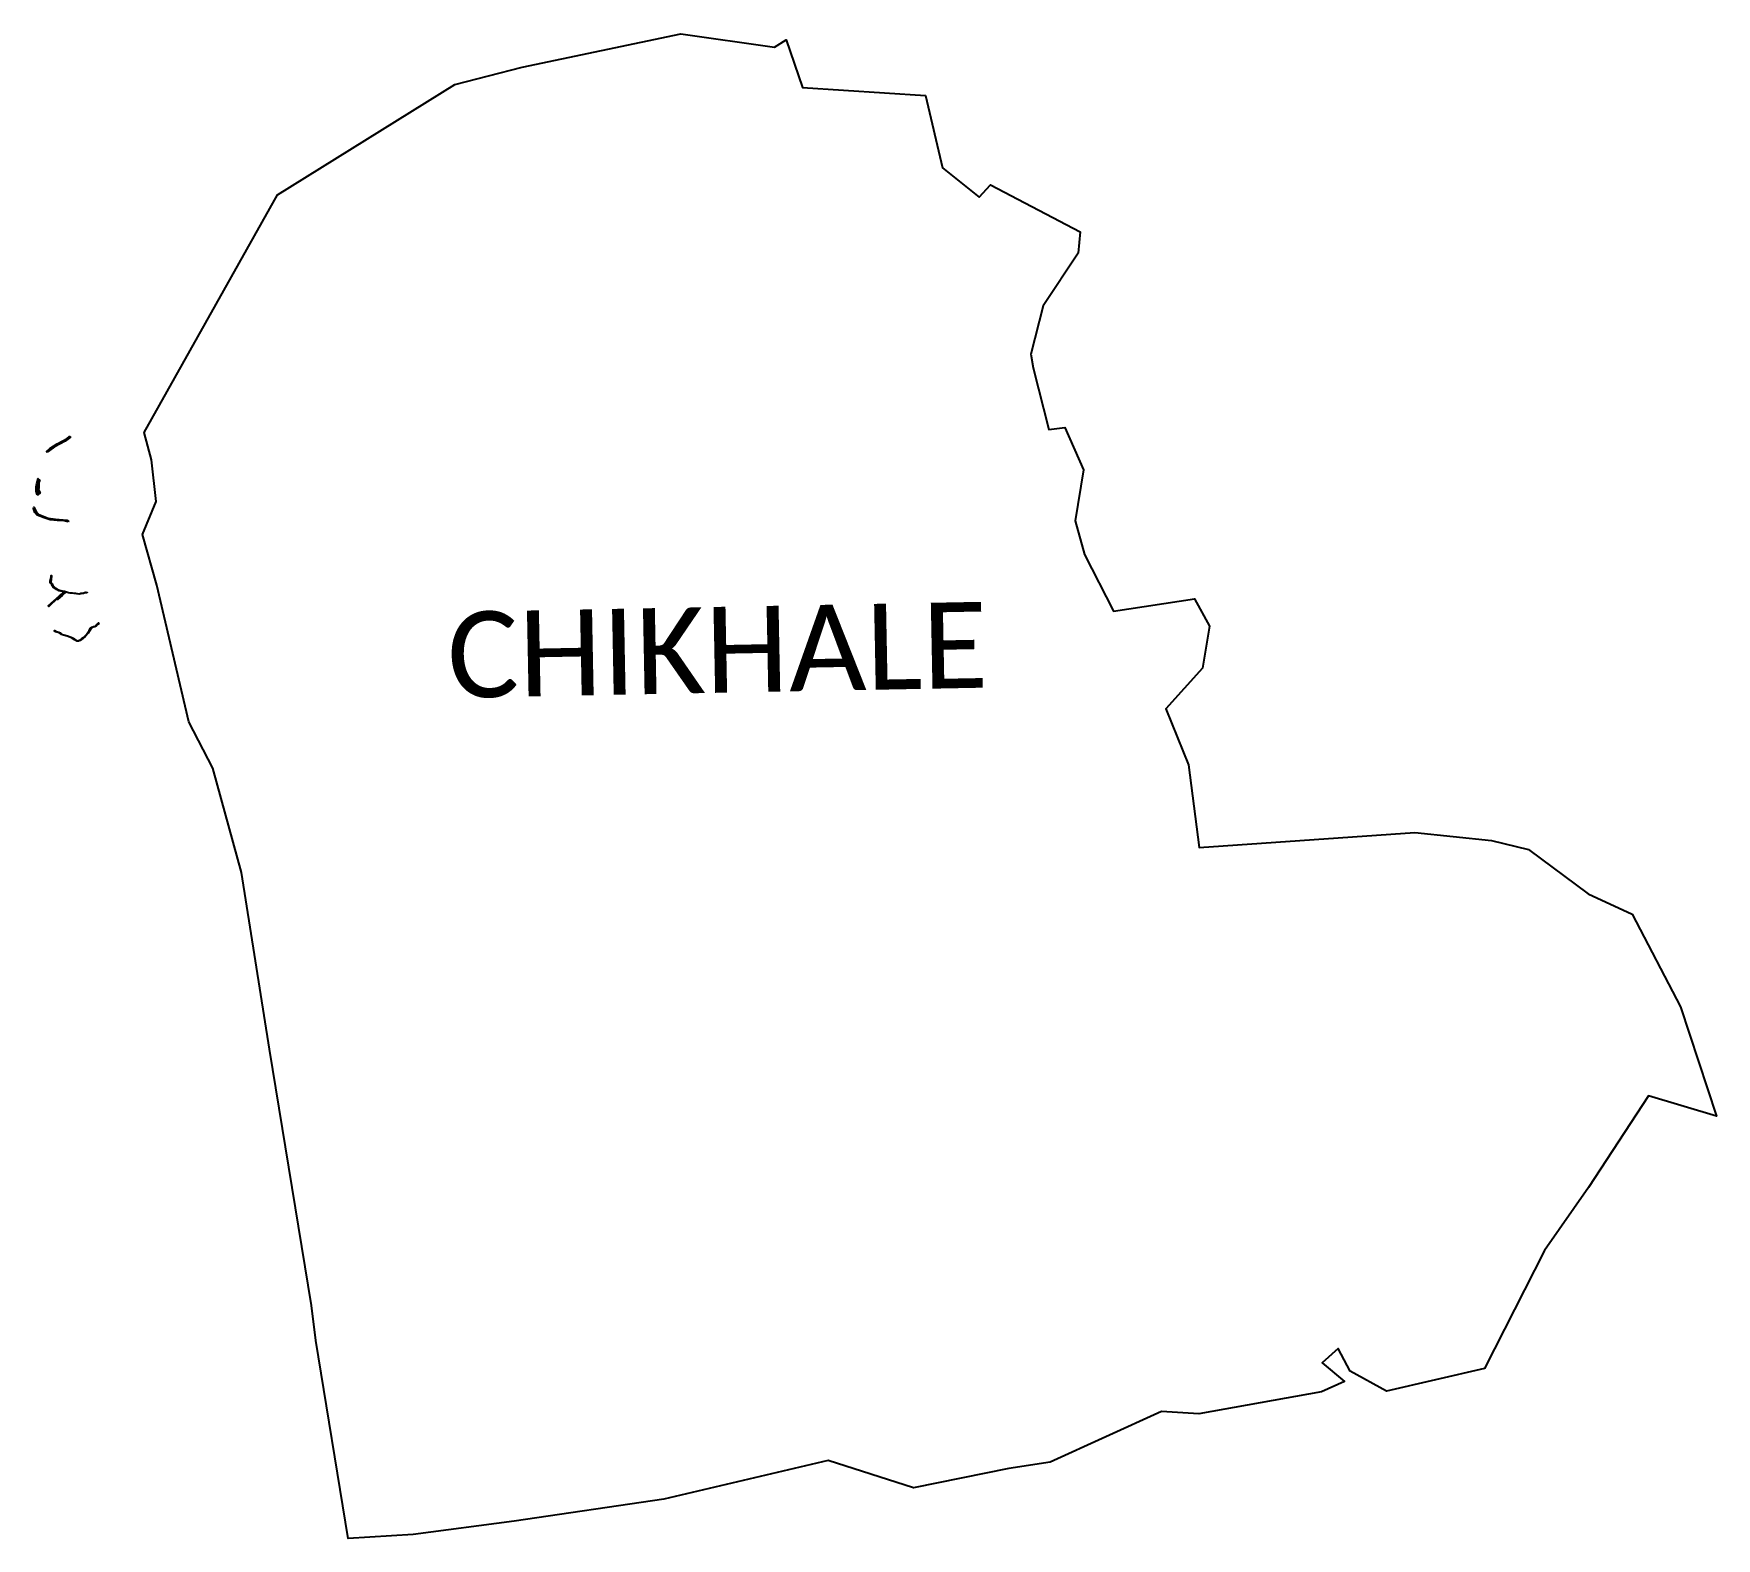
# Model space of a CAD drawing. Header units: metres. Extents: x 260328 to 292180, y 2133908 to 2220636.
# Drawn here: x 260328 to 264081, y 2217282 to 2220636 of the extents above.
import ezdxf

# ---------------------------------------------------------------- set-up
doc = ezdxf.new("R2010")
doc.units = ezdxf.units.M
doc.header["$MEASUREMENT"] = 0
for name, color, linetype in [('BREAKWATER', 6, 'Continuous'), ('village', 3, 'Continuous'), ('VILLAGE NAME', 250, 'Continuous')]:
    doc.layers.add(name, color=color, linetype=linetype)
doc.styles.get("Standard").update_dxf_attribs({"font": 'arial.ttf'})
pattern_1 = [(60, (0, 0), (-3.0479999988, -7e-10), [2.794, -0.254]), (180, (0, 0), (1.524, -2.6396454294), [2.794, -0.254]), (300, (0, 0), (3.0479999988, -7e-10), [2.794, -0.254]), (60, (0.254, 0), (-3.0479999988, -7e-10), [0.508, -2.54]), (300, (0.254, 0), (3.0479999988, -7e-10), [0.508, -2.54]), (60, (-0.127, 0.22), (-3.0479999988, -7e-10), [0.508, -2.54]), (180, (-0.127, 0.22), (1.524, -2.6396454294), [0.508, -2.54]), (300, (-0.127, -0.22), (3.0479999988, -7e-10), [0.508, -2.54]), (180, (-0.127, -0.22), (1.524, -2.6396454294), [0.508, -2.54]), (60, (-1.016, 0), (-3.0479999988, -7e-10), [0.508, -2.54]), (300, (-1.016, 0), (3.0479999988, -7e-10), [0.508, -2.54]), (60, (0.508, -0.88), (-3.0479999988, -7e-10), [0.508, -2.54]), (180, (0.508, -0.88), (1.524, -2.6396454294), [0.508, -2.54]), (300, (0.508, 0.88), (3.0479999988, -7e-10), [0.508, -2.54]), (180, (0.508, 0.88), (1.524, -2.6396454294), [0.508, -2.54]), (0, (0.508, 0.44), (-1.524, 2.6396454294), [1.778, -1.27]), (0, (0.508, -0.44), (-1.524, 2.6396454294), [1.778, -1.27]), (120, (0.127, 0.66), (-3.0479999988, 7e-10), [1.778, -1.27]), (120, (-0.635, 0.22), (-3.0479999988, 7e-10), [1.778, -1.27]), (240, (-0.635, -0.22), (1.5239999988, -2.63964543), [1.778, -1.27]), (240, (0.127, -0.66), (1.5239999988, -2.63964543), [1.778, -1.27])]

msp = doc.modelspace()

# ---------------------------------------------------------------- hatches: boundary and pattern name
at = {"layer": 'BREAKWATER'}
h = msp.add_hatch(dxfattribs=at)
h.set_pattern_fill('ESCHER', color=256, scale=0.1)
h.set_pattern_definition(pattern_1)
h.paths.add_polyline_path([(260358.4, 2219702.8), (260357, 2219705), (260364.3, 2219711.5), (260380.6, 2219722), (260393, 2219728.8), (260402.5, 2219734), (260408.3, 2219738.4), (260410.5, 2219736.3), (260398.2, 2219727.8), (260374.8, 2219715), (260360.4, 2219704.9)])
h = msp.add_hatch(dxfattribs=at)
h.set_pattern_fill('ESCHER', color=256, scale=0.1)
h.set_pattern_definition(pattern_1)
h.paths.add_polyline_path([(260337.1, 2219608), (260335.4, 2219609.7), (260333.7, 2219615.8), (260333.6, 2219626.2), (260335.2, 2219633.6), (260337, 2219638.4), (260337.5, 2219642.4), (260337.7, 2219643.7), (260341.8, 2219639.9), (260340, 2219636), (260339.4, 2219624), (260339.2, 2219620), (260342.5, 2219612.2)])
h = msp.add_hatch(dxfattribs=at)
h.set_pattern_fill('ESCHER', color=256, scale=0.1)
h.set_pattern_definition(pattern_1)
h.paths.add_polyline_path([(260405.3, 2219547.7), (260396.2, 2219550.1), (260380.9, 2219550.8), (260364.7, 2219552.6), (260351.4, 2219556.7), (260336.2, 2219562.6), (260330.8, 2219569), (260328.1, 2219577.7), (260328.7, 2219580.5), (260334.4, 2219569.6), (260339.8, 2219564), (260360.8, 2219556), (260376.7, 2219554.1), (260402.2, 2219551.3), (260406.1, 2219549.2)])
h = msp.add_hatch(dxfattribs=at)
h.set_pattern_fill('ESCHER', color=256, scale=0.1)
h.set_pattern_definition(pattern_1)
h.paths.add_polyline_path([(260447.5, 2219389.7), (260442.4, 2219389.8), (260439.2, 2219388.2), (260429.2, 2219386.5), (260417.5, 2219387.8), (260409.6, 2219388.7), (260400, 2219391.1), (260391.9, 2219383.5), (260381.3, 2219374.8), (260379.4, 2219375.5), (260363.4, 2219360.4), (260362.2, 2219359.2), (260360.6, 2219360.8), (260385.5, 2219383.1), (260396.6, 2219392), (260384.2, 2219394.1), (260378.8, 2219396.9), (260372.4, 2219401.4), (260368.5, 2219407.8), (260367.5, 2219409.7), (260365.9, 2219411.2), (260364.9, 2219413.1), (260365, 2219416.2), (260366.9, 2219425.1), (260367, 2219428.6), (260367.9, 2219428.1), (260367.4, 2219418.5), (260366.3, 2219414.6), (260366.7, 2219413.2), (260369.4, 2219409.9), (260370.4, 2219407.4), (260372.8, 2219403.5), (260376.8, 2219400.3), (260383.1, 2219396.4), (260391.8, 2219394.2), (260397.2, 2219393.3), (260405.8, 2219390.6), (260414.5, 2219389.5), (260421.4, 2219388.5), (260429.3, 2219387.5), (260433.5, 2219389.2), (260439.9, 2219389.6), (260441.6, 2219390.5), (260444.6, 2219391), (260447.5, 2219390.7)])
h = msp.add_hatch(dxfattribs=at)
h.set_pattern_fill('ESCHER', color=256, scale=0.1)
h.set_pattern_definition(pattern_1)
h.paths.add_polyline_path([(260473.9, 2219321.6), (260469.4, 2219317.9), (260467.5, 2219315.4), (260464.4, 2219313.8), (260460.4, 2219312.8), (260458, 2219311.4), (260455.4, 2219309.1), (260449.4, 2219299.9), (260443.1, 2219292.4), (260437.5, 2219287.8), (260431.9, 2219283.2), (260428.2, 2219281.8), (260424.4, 2219281.8), (260419.1, 2219285.1), (260413.9, 2219288.3), (260402.5, 2219292.9), (260389.7, 2219296.6), (260387.6, 2219298.9), (260384.7, 2219300.3), (260377.3, 2219302.3), (260373.5, 2219304.8), (260374.6, 2219305.7), (260378.3, 2219303.2), (260384, 2219301.9), (260388.1, 2219300.4), (260390.9, 2219297.4), (260392.6, 2219297), (260395.2, 2219296.3), (260398.6, 2219295.3), (260403.6, 2219293.6), (260411.5, 2219290.8), (260416.5, 2219288.2), (260419, 2219286.4), (260421.8, 2219284.5), (260423.7, 2219283.6), (260425.6, 2219282.9), (260427.9, 2219283), (260430.5, 2219283.7), (260433.5, 2219285.8), (260435.9, 2219288), (260439, 2219290.2), (260442.9, 2219293.4), (260446, 2219296.9), (260448.8, 2219301.1), (260452, 2219305.5), (260454.9, 2219310.7), (260457.9, 2219313), (260461.8, 2219314.2), (260464.6, 2219314.7), (260467.1, 2219316.3), (260468.4, 2219318.1), (260471.1, 2219320.7), (260473, 2219322.7)])

# ---------------------------------------------------------------- linework, layer by layer
at = {"layer": 'BREAKWATER', "flags": 128}
for points in [[(260358.4, 2219702.8), (260357, 2219705), (260364.3, 2219711.5), (260380.6, 2219722), (260393, 2219728.8), (260402.5, 2219734), (260408.3, 2219738.4), (260410.5, 2219736.3), (260398.2, 2219727.8), (260374.8, 2219715), (260360.4, 2219704.9)], [(260337.1, 2219608), (260335.4, 2219609.7), (260333.7, 2219615.8), (260333.6, 2219626.2), (260335.2, 2219633.6), (260337, 2219638.4), (260337.5, 2219642.4), (260337.7, 2219643.7), (260341.8, 2219639.9), (260340, 2219636), (260339.4, 2219624), (260339.2, 2219620), (260342.5, 2219612.2)], [(260447.5, 2219389.7), (260442.4, 2219389.8), (260439.2, 2219388.2), (260429.2, 2219386.5), (260417.5, 2219387.8), (260409.6, 2219388.7), (260400, 2219391.1), (260391.9, 2219383.5), (260381.3, 2219374.8), (260379.4, 2219375.5), (260363.4, 2219360.4), (260362.2, 2219359.2), (260360.6, 2219360.8), (260385.5, 2219383.1), (260396.6, 2219392), (260384.2, 2219394.1), (260378.8, 2219396.9), (260372.4, 2219401.4), (260368.5, 2219407.8), (260367.5, 2219409.7), (260365.9, 2219411.2), (260364.9, 2219413.1), (260365, 2219416.2), (260366.9, 2219425.1), (260367, 2219428.6), (260367.9, 2219428.1), (260367.4, 2219418.5), (260366.3, 2219414.6), (260366.7, 2219413.2), (260369.4, 2219409.9), (260370.4, 2219407.4), (260372.8, 2219403.5), (260376.8, 2219400.3), (260383.1, 2219396.4), (260391.8, 2219394.2), (260397.2, 2219393.3), (260405.8, 2219390.6), (260414.5, 2219389.5), (260421.4, 2219388.5), (260429.3, 2219387.5), (260433.5, 2219389.2), (260439.9, 2219389.6), (260441.6, 2219390.5), (260444.6, 2219391), (260447.5, 2219390.7)], [(260473.9, 2219321.6), (260469.4, 2219317.9), (260467.5, 2219315.4), (260464.4, 2219313.8), (260460.4, 2219312.8), (260458, 2219311.4), (260455.4, 2219309.1), (260449.4, 2219299.9), (260443.1, 2219292.4), (260437.5, 2219287.8), (260431.9, 2219283.2), (260428.2, 2219281.8), (260424.4, 2219281.8), (260419.1, 2219285.1), (260413.9, 2219288.3), (260402.5, 2219292.9), (260389.7, 2219296.6), (260387.6, 2219298.9), (260384.7, 2219300.3), (260377.3, 2219302.3), (260373.5, 2219304.8), (260374.6, 2219305.7), (260378.3, 2219303.2), (260384, 2219301.9), (260388.1, 2219300.4), (260390.9, 2219297.4), (260392.6, 2219297), (260395.2, 2219296.3), (260398.6, 2219295.3), (260403.6, 2219293.6), (260411.5, 2219290.8), (260416.5, 2219288.2), (260419, 2219286.4), (260421.8, 2219284.5), (260423.7, 2219283.6), (260425.6, 2219282.9), (260427.9, 2219283), (260430.5, 2219283.7), (260433.5, 2219285.8), (260435.9, 2219288), (260439, 2219290.2), (260442.9, 2219293.4), (260446, 2219296.9), (260448.8, 2219301.1), (260452, 2219305.5), (260454.9, 2219310.7), (260457.9, 2219313), (260461.8, 2219314.2), (260464.6, 2219314.7), (260467.1, 2219316.3), (260468.4, 2219318.1), (260471.1, 2219320.7), (260473, 2219322.7)]]:
    msp.add_lwpolyline(points, close=True, dxfattribs=at)
msp.add_lwpolyline([(260405.3, 2219547.7), (260396.2, 2219550.1), (260380.9, 2219550.8), (260364.7, 2219552.6), (260351.4, 2219556.7), (260336.2, 2219562.6), (260330.8, 2219569), (260328.1, 2219577.7), (260328.7, 2219580.5), (260334.4, 2219569.6), (260339.8, 2219564), (260360.8, 2219556), (260376.7, 2219554.1), (260402.2, 2219551.3), (260406.1, 2219549.2), (260405.3, 2219547.7)], dxfattribs=at)
at = {"layer": 'village', "color": 3, "true_color": 0x00ff00}
msp.add_polyline3d([(262903.5, 2219006.2, 0), (262927.6, 2218822.2, 0), (263408.5, 2218855.4, 0), (263579.5, 2218837.8, 0), (263662.1, 2218817.2, 0), (263794.9, 2218718.4, 0), (263893.5, 2218673.3, 0), (264000.9, 2218466.6, 0), (264080.9, 2218223, 0), (263929.8, 2218268.4, 0), (263795.8, 2218063.7, 0), (263697.3, 2217923.5, 0), (263563.5, 2217660.7, 0), (263345.4, 2217610, 0), (263264.4, 2217654.4, 0), (263237.5, 2217704.7, 0), (263201.6, 2217673.3, 0), (263251.6, 2217631.6, 0), (263200.2, 2217608.2, 0), (262927, 2217559.4, 0), (262843.1, 2217564.3, 0), (262595, 2217451.5, 0), (262502.8, 2217437.6, 0), (262290.7, 2217394.5, 0), (262100.1, 2217455.5, 0), (261733.6, 2217369.1, 0), (261399.7, 2217320.3, 0), (261174.2, 2217290.4, 0), (261029.4, 2217281.8, 0), (260957.4, 2217722.7, 0), (260948.1, 2217800.6, 0), (260854.4, 2218372, 0), (260791.6, 2218766, 0), (260727.9, 2218999, 0), (260674.1, 2219102, 0), (260602.7, 2219406.9, 0), (260571, 2219519.3, 0), (260601.5, 2219593.5, 0), (260590.8, 2219685.9, 0), (260574.4, 2219746.7, 0), (260871.8, 2220277.1, 0), (261267.4, 2220522.8, 0), (261417.9, 2220561.6, 0), (261771.5, 2220636.1, 0), (261980.1, 2220605.9, 0), (262006.2, 2220622.5, 0), (262043, 2220516.1, 0), (262316.8, 2220498, 0), (262355.3, 2220336.9, 0), (262436.6, 2220271.8, 0), (262462.4, 2220299.4, 0), (262662.2, 2220194.6, 0), (262657.3, 2220146.5, 0), (262579.3, 2220029.3, 0), (262551.7, 2219922, 0), (262557.3, 2219890.9, 0), (262592.4, 2219753.7, 0), (262628, 2219758.1, 0), (262669.8, 2219663.5, 0), (262650.6, 2219550.3, 0), (262672, 2219474.9, 0), (262736.5, 2219348.9, 0), (262917.3, 2219376.5, 0), (262950.7, 2219315.2, 0), (262935.1, 2219221.3, 0), (262853.1, 2219130.8, 0)], close=True, dxfattribs=at)

# ---------------------------------------------------------------- texts
at = {"layer": 'VILLAGE NAME', "insert": (261248.8, 2219346.6), "char_height": 191.456, "attachment_point": 1, "rotation": 1.1028}
msp.add_mtext_dynamic_manual_height_columns('{\\fCalibri|b0|i0|c0|p34;CHIKHALE}', width=161.46, gutter_width=957.3, heights=[0], dxfattribs=at)
msp.add_mtext_dynamic_manual_height_columns('{\\fCalibri|b0|i0|c0|p34;CHIKHALE}', width=161.46, gutter_width=957.3, heights=[0], dxfattribs=at)

doc.saveas('drawing.dxf')
